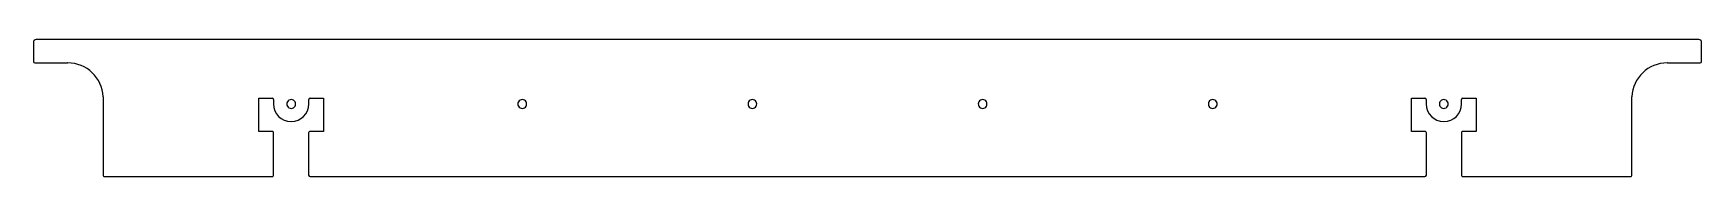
# Model space of a CAD drawing. Extents: x 0 to 567, y 0 to 47.
import ezdxf

# ---------------------------------------------------------------- set-up
doc = ezdxf.new("R2010")
doc.units = 0
doc.layers.add('Layer_1', color=7, linetype='CONTINUOUS')

msp = doc.modelspace()

# ---------------------------------------------------------------- linework, layer by layer
at = {"layer": 'Layer_1', "color": 7}
for p, q in [((0.141111, 45.894925), (0.141111, 39.394924)), ((283.641131, 46.894923), (1.141109, 46.894923)), ((566.141145, 46.894923), (283.641131, 46.894923)), ((567.141143, 39.394924), (567.141143, 45.894925)), ((0.641124, 38.894939), (11.764744, 38.894939)), ((555.51751, 38.894939), (566.64113, 38.894939)), ((23.819499, 27.374825), (23.819499, 0.641125)), ((76.748081, 15.540934), (76.748081, 26.897221)), ((76.748081, 26.897221), (77.224715, 26.897221)), ((77.224715, 26.897221), (81.047666, 26.897221)), ((81.047666, 26.897221), (81.2479, 26.897221)), ((81.747899, 26.397236), (81.747899, 24.886105)), ((89.27093, 24.868946), (89.27093, 24.868946)), ((93.747886, 24.886105), (93.747886, 26.397236)), ((94.247885, 26.897221), (94.448119, 26.897221)), ((94.448119, 26.897221), (98.27107, 26.897221)), ((98.27107, 26.897221), (98.747704, 26.897221)), ((98.747704, 26.897221), (98.747704, 15.540934)), ((167.791082, 24.897027), (167.791082, 24.897027)), ((246.023082, 24.896237), (246.023082, 24.896237)), ((324.255082, 24.896237), (324.255082, 24.896237)), ((402.487082, 24.897027), (402.487082, 24.897027)), ((468.534561, 15.540934), (468.534561, 26.897221)), ((468.534561, 26.897221), (469.011178, 26.897221)), ((469.011178, 26.897221), (472.834132, 26.897221)), ((472.834132, 26.897221), (473.034368, 26.897221)), ((473.534382, 26.397236), (473.534382, 24.886105)), ((481.007231, 24.868946), (481.007231, 24.868946)), ((485.534358, 24.886105), (485.534358, 26.397236)), ((486.034371, 26.897221), (486.234607, 26.897221)), ((486.234607, 26.897221), (490.057561, 26.897221)), ((490.057561, 26.897221), (490.534178, 26.897221)), ((490.534178, 26.897221), (490.534178, 15.540934)), ((543.462755, 0.641125), (543.462755, 27.374825)), ((81.297743, 15.540934), (76.748081, 15.540934)), ((81.797745, 0.641125), (81.797745, 15.040921)), ((93.69804, 15.040921), (93.69804, 0.641125)), ((98.747704, 15.540934), (94.198042, 15.540934)), ((473.084209, 15.540934), (468.534561, 15.540934)), ((473.584222, 0.641125), (473.584222, 15.040921)), ((485.484517, 15.040921), (485.484517, 0.641125)), ((490.534178, 15.540934), (485.98453, 15.540934)), ((24.319512, 0.141112), (81.297743, 0.141112)), ((94.197983, 0.141112), (473.083983, 0.141112)), ((485.98453, 0.141112), (542.962742, 0.141112))]:
    msp.add_line(p, q, dxfattribs=at)
for points in [[(1.141109, 46.894923), (0.588828, 46.894923), (0.141111, 46.447206), (0.141111, 45.894925)], [(567.141143, 45.894925), (567.141143, 46.447206), (566.693425, 46.894923), (566.141145, 46.894923)], [(0.141111, 39.394924), (0.141139, 39.118798), (0.364998, 38.894939), (0.641124, 38.894939)], [(11.829119, 38.895108), (11.80766, 38.895109), (11.786202, 38.895053), (11.764744, 38.894939)], [(23.819499, 27.374825), (23.562758, 33.810791), (18.270203, 38.895845), (11.829119, 38.895108)], [(555.453135, 38.895108), (549.012051, 38.895845), (543.719496, 33.810791), (543.462755, 27.374825)], [(555.51751, 38.894939), (555.496052, 38.895053), (555.474594, 38.895109), (555.453135, 38.895108)], [(566.64113, 38.894939), (566.917271, 38.894932), (567.141134, 39.118782), (567.141143, 39.394924)], [(81.747899, 26.397236), (81.747891, 26.673372), (81.524036, 26.89722), (81.2479, 26.897221)], [(81.747899, 24.886105), (81.747902, 21.572402), (84.43419, 18.886117), (87.747893, 18.886117)], [(87.023816, 26.166751), (86.560253, 25.899024), (86.274796, 25.404267), (86.275029, 24.868946)], [(86.275029, 24.868946), (86.274796, 24.333625), (86.560253, 23.838868), (87.023816, 23.571141)], [(88.522143, 26.166751), (88.05858, 26.434479), (87.487379, 26.434479), (87.023816, 26.166751)], [(87.023816, 23.571141), (87.487379, 23.303413), (88.05858, 23.303413), (88.522143, 23.571141)], [(87.747893, 18.886117), (91.061596, 18.886117), (93.747883, 21.572402), (93.747886, 24.886105)], [(89.27093, 24.868946), (89.271163, 25.404267), (88.985706, 25.899024), (88.522143, 26.166751)], [(88.522143, 23.571141), (88.985706, 23.838868), (89.271163, 24.333625), (89.27093, 24.868946)], [(94.247885, 26.897221), (93.971749, 26.89722), (93.747895, 26.673372), (93.747886, 26.397236)], [(165.544156, 26.194291), (165.080688, 25.926707), (164.79518, 25.432193), (164.79518, 24.897027)], [(164.79518, 24.897027), (164.79518, 24.361861), (165.080688, 23.867347), (165.544156, 23.599764)], [(167.042107, 26.194291), (166.578639, 26.461874), (166.007623, 26.461874), (165.544156, 26.194291)], [(165.544156, 23.599764), (166.007623, 23.33218), (166.578639, 23.33218), (167.042107, 23.599764)], [(167.791082, 24.897027), (167.791082, 25.432193), (167.505574, 25.926707), (167.042107, 26.194291)], [(167.042107, 23.599764), (167.505574, 23.867347), (167.791082, 24.361861), (167.791082, 24.897027)], [(243.776156, 26.1935), (243.312688, 25.925917), (243.02718, 25.431403), (243.02718, 24.896237)], [(243.02718, 24.896237), (243.02718, 24.361071), (243.312688, 23.866557), (243.776156, 23.598973)], [(245.274107, 26.1935), (244.810639, 26.461084), (244.239623, 26.461084), (243.776156, 26.1935)], [(243.776156, 23.598973), (244.239623, 23.33139), (244.810639, 23.33139), (245.274107, 23.598973)], [(246.023082, 24.896237), (246.023082, 25.431403), (245.737574, 25.925917), (245.274107, 26.1935)], [(245.274107, 23.598973), (245.737574, 23.866557), (246.023082, 24.361071), (246.023082, 24.896237)], [(322.00801, 26.19392), (321.544468, 25.926225), (321.259, 25.431523), (321.25918, 24.896237)], [(321.25918, 24.896237), (321.259, 24.360951), (321.544468, 23.866249), (322.00801, 23.598554)], [(323.506252, 26.19392), (323.04271, 26.461615), (322.471551, 26.461615), (322.00801, 26.19392)], [(322.00801, 23.598554), (322.471551, 23.330858), (323.04271, 23.330858), (323.506252, 23.598554)], [(324.255082, 24.896237), (324.255262, 25.431523), (323.969793, 25.926225), (323.506252, 26.19392)], [(323.506252, 23.598554), (323.969793, 23.866249), (324.255262, 24.360951), (324.255082, 24.896237)], [(400.239968, 26.194833), (399.776405, 25.927105), (399.490948, 25.432348), (399.49118, 24.897027)], [(399.49118, 24.897027), (399.490948, 24.361706), (399.776405, 23.866949), (400.239968, 23.599222)], [(401.738294, 26.194833), (401.274731, 26.46256), (400.703531, 26.46256), (400.239968, 26.194833)], [(400.239968, 23.599222), (400.703531, 23.331494), (401.274731, 23.331494), (401.738294, 23.599222)], [(402.487082, 24.897027), (402.487314, 25.432348), (402.201857, 25.927105), (401.738294, 26.194833)], [(401.738294, 23.599222), (402.201857, 23.866949), (402.487314, 24.361706), (402.487082, 24.897027)], [(473.534382, 26.397236), (473.534373, 26.673377), (473.31051, 26.897228), (473.034368, 26.897221)], [(473.534382, 24.886105), (473.534385, 21.572404), (476.220669, 18.88612), (479.53437, 18.886117)], [(478.760117, 26.166751), (478.296554, 25.899024), (478.011097, 25.404267), (478.011329, 24.868946)], [(478.011329, 24.868946), (478.011097, 24.333625), (478.296554, 23.838868), (478.760117, 23.571141)], [(480.258443, 26.166751), (479.79488, 26.434479), (479.22368, 26.434479), (478.760117, 26.166751)], [(478.760117, 23.571141), (479.22368, 23.303413), (479.79488, 23.303413), (480.258443, 23.571141)], [(479.53437, 18.886117), (482.84807, 18.88612), (485.534355, 21.572404), (485.534358, 24.886105)], [(481.007231, 24.868946), (481.007463, 25.404267), (480.722006, 25.899024), (480.258443, 26.166751)], [(480.258443, 23.571141), (480.722006, 23.838868), (481.007463, 24.333625), (481.007231, 24.868946)], [(486.034371, 26.897221), (485.758229, 26.897228), (485.534366, 26.673377), (485.534358, 26.397236)], [(81.651302, 15.394484), (81.557534, 15.488255), (81.430354, 15.540935), (81.297743, 15.540934)], [(81.797745, 15.040921), (81.797749, 15.173532), (81.745071, 15.300713), (81.651302, 15.394484)], [(93.844483, 15.394484), (93.750714, 15.300713), (93.698037, 15.173532), (93.69804, 15.040921)], [(94.198042, 15.540934), (94.065431, 15.540935), (93.938252, 15.488255), (93.844483, 15.394484)], [(473.437775, 15.394488), (473.344004, 15.488259), (473.216822, 15.540938), (473.084209, 15.540934)], [(473.584222, 15.040921), (473.584225, 15.173534), (473.531547, 15.300716), (473.437775, 15.394488)], [(485.630964, 15.394488), (485.537192, 15.300716), (485.484514, 15.173534), (485.484517, 15.040921)], [(485.98453, 15.540934), (485.851917, 15.540938), (485.724735, 15.488259), (485.630964, 15.394488)], [(23.819499, 0.641125), (23.819496, 0.508512), (23.872174, 0.38133), (23.965946, 0.287558)], [(23.965946, 0.287558), (24.059717, 0.193787), (24.186899, 0.141108), (24.319512, 0.141112)], [(81.297743, 0.141112), (81.430354, 0.141111), (81.557534, 0.193791), (81.651302, 0.287562)], [(81.651302, 0.287562), (81.745071, 0.381334), (81.797749, 0.508514), (81.797745, 0.641125)], [(93.69804, 0.641125), (93.698032, 0.364976), (93.921834, 0.141112), (94.197983, 0.141112)], [(473.083983, 0.141112), (473.360135, 0.141103), (473.58423, 0.364973), (473.584222, 0.641125)], [(485.484517, 0.641125), (485.484514, 0.508512), (485.537192, 0.38133), (485.630964, 0.287558)], [(485.630964, 0.287558), (485.724735, 0.193787), (485.851917, 0.141108), (485.98453, 0.141112)], [(542.962742, 0.141112), (543.095354, 0.141108), (543.222537, 0.193787), (543.316308, 0.287558)], [(543.316308, 0.287558), (543.410079, 0.38133), (543.462758, 0.508512), (543.462755, 0.641125)]]:
    msp.add_open_spline(points, degree=3, dxfattribs=at)

doc.saveas('drawing.dxf')
